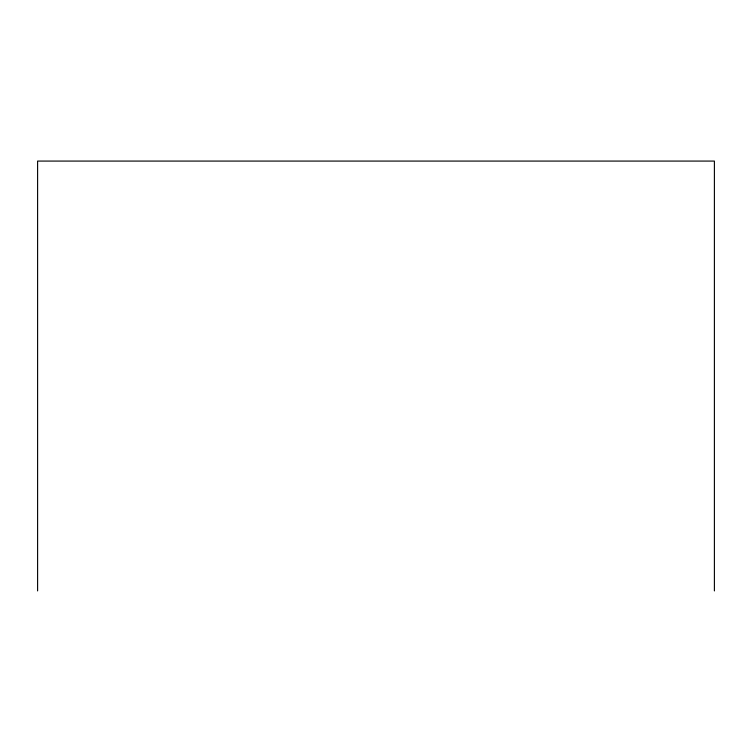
<?xml version="1.0" encoding="UTF-8"?>
<svg xmlns="http://www.w3.org/2000/svg" width="752" height="752" viewBox="0 0 752 752"><rect width="100%" height="100%" fill="white"/><g stroke="black" fill="none" stroke-linecap="round" stroke-linejoin="round"><path stroke-width="1.13" d="M714.4 590.922L714.4 161.078L37.6 161.078L37.6 590.922"/></g></svg>
